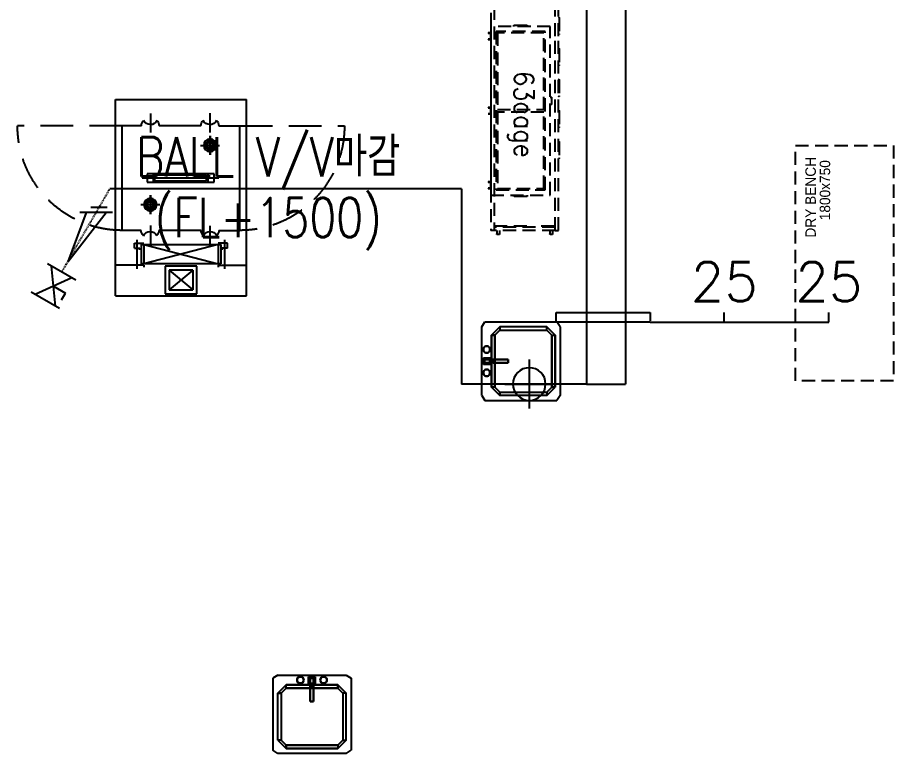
# Model space of a CAD drawing. Header units: millimetres. Extents: x 10903 to 284569, y 2319 to 62017.
# Drawn here: x 121514 to 128215, y 36246 to 41874 of the extents above; entities that cross this region are included whole.
import ezdxf
from ezdxf.enums import TextEntityAlignment as Align

# ---------------------------------------------------------------- set-up
doc = ezdxf.new("R2010")
doc.units = ezdxf.units.MM
for name, pattern in [('DASHDOT', [1, 0.5, -0.25, 0, -0.25]), ('DASHED', [0.75, 0.5, -0.25]), ('PHANTOM', [63.5, 31.75, -6.35, 6.35, -6.35, 6.35, -6.35])]:
    doc.linetypes.add(name, pattern=pattern)
for name, color, linetype in [('1', 8, 'Continuous'), ('5TXT', 7, 'Continuous'), ('ex', 1, 'Continuous'), ('pipe', 3, 'Continuous'), ('UT GAS', 4, 'Continuous'), ('UTIL-RO', 4, 'Continuous'), ('빌트인', 8, 'Continuous'), ('장비', 8, 'Continuous')]:
    doc.layers.add(name, color=color, linetype=linetype)
doc.styles.add('GHS', font='ROMANS.shx', dxfattribs={"bigfont": 'whgtxt.shx'})
doc.styles.add('건축_4층$0$Gtx', font='')
doc.styles.add('굴림', font='simple.shx', dxfattribs={"bigfont": 'whgtxt.shx'})
doc.styles.add('으뜸체', font='simplex.shx', dxfattribs={"bigfont": 'whgtxt.shx'})
doc.styles.get('건축_4층$0$Gtx').set_extended_font_data('Dotum')

# ---------------------------------------------------------------- blocks, each defined once
blk = doc.blocks.new('P1')
at = {"layer": '1', "color": 1, "linetype": 'Continuous'}
for p, q in [((0, -112.5), (0, 112.5)), ((112.5, 0), (-112.5, 0))]:
    blk.add_line(p, q, dxfattribs=at)
at = {"layer": 'pipe', "color": 2}
blk.add_circle((0, 0), 75, dxfattribs=at)
blk = doc.blocks.new('0S2c-M51-005-0-3층 UTILITY배관 평면도$0$SDFASFSDAF')
at = {"layer": 'pipe', "color": 2}
for p, q in [((0, 1.25), (0, -1.25)), ((0, 0.9), (2.5, -0.9)), ((2.5, 0.9), (0, -0.9)), ((2.5, 1.25), (2.5, -1.25))]:
    blk.add_line(p, q, dxfattribs=at)
blk = doc.blocks.new('AS-P')
at = {"layer": '빌트인', "linetype": 'Continuous'}
for p, q in [((-497.1, 900), (-497.1, -600)), ((-497.1, 900), (502.9, 900)), ((-117.1, 675), (-117.1, 885.9)), ((-117.1, 885.9), (122.9, 885.9)), ((122.9, 885.9), (122.9, 675)), ((502.9, 900), (502.9, -600)), ((92.9, 705), (-87.1, 855.9)), ((-87.1, 705), (92.9, 855.9)), ((-87.1, 705), (-87.1, 855.9)), ((-87.1, 855.9), (92.9, 855.9)), ((92.9, 705), (92.9, 855.9)), ((-332.1, 695.3), (-332.1, 472.9)), ((-280.6, 667.2), (-280.6, 682.2)), ((122.9, 675), (-117.1, 675)), ((92.9, 705), (-87.1, 705)), ((286.4, 667.2), (286.4, 682.2)), ((337.9, 695.3), (337.9, 472.9)), ((-280.6, 667.2), (-497.1, 667.2)), ((307.9, 657.2), (-302.1, 657.2)), ((-302.1, 507.2), (-302.1, 657.2)), ((287.9, 507.2), (-282.1, 657.2)), ((-282.1, 507.2), (287.9, 657.2)), ((-282.1, 507.2), (-282.1, 657.2)), ((286.4, 667.2), (502.9, 667.2)), ((287.9, 507.2), (287.9, 657.2)), ((307.9, 507.2), (307.9, 657.2)), ((502.9, 632.7), (502.9, -600)), ((-312.1, 548.4), (-312.1, 535)), ((317.9, 548.4), (317.9, 535)), ((-352.1, 535), (-312.1, 535)), ((-352.1, 535), (-352.1, 497.2)), ((-352.1, 497.2), (-280.6, 497.2)), ((-302.1, 507.2), (307.9, 507.2)), ((-231.4, 364), (-231.4, 509.7)), ((225.4, 510), (225.4, 364.3)), ((357.9, 497.2), (286.4, 497.2)), ((357.9, 535), (317.9, 535)), ((357.9, 535), (357.9, 497.2)), ((-446.9, 400), (-446.9, -400)), ((-302.2, 400), (-446.9, 400)), ((156.5, 400), (-165.9, 400)), ((292.8, 400), (453.3, 400)), ((453.3, 400), (453.3, -400)), ((-231.4, 130.4), (-231.4, 276.2)), ((-231.4, 276.2), (-231.4, 130.4)), ((-304.3, 203.3), (-158.5, 203.3)), ((293.4, 0), (-293.4, 0)), ((-256.1, 32.7), (256.1, 32.7)), ((-256.1, -32.7), (-256.1, 32.7)), ((-210.5, -32.7), (-210.5, 32.7)), ((-199.1, 21.3), (199.1, 21.3)), ((-199.1, -21.3), (-199.1, 21.3)), ((199.1, 21.3), (199.1, -21.3)), ((210.5, 32.7), (210.5, -32.7)), ((256.1, 32.7), (256.1, -32.7)), ((256.1, -32.7), (-256.1, -32.7)), ((199.1, -21.3), (-199.1, -21.3)), ((225.4, -177.2), (225.4, -323)), ((225.4, -323), (225.4, -177.2)), ((152.5, -250.1), (298.2, -250.1)), ((-300.2, -400), (-446.9, -400)), ((-231.4, -494.1), (-231.4, -348.3)), ((155, -400), (-163.9, -400)), ((225.4, -349.2), (225.4, -495)), ((291.3, -400), (453.3, -400)), ((-497.1, -600), (502.9, -600))]:
    blk.add_line(p, q, dxfattribs=at)
at = {"layer": '빌트인', "linetype": 'DASHED', "ltscale": 500}
for p, q in [((-447.5, -400), (-1247.5, -400)), ((453.3, -400), (1253.3, -400))]:
    blk.add_line(p, q, dxfattribs=at)
at = {"layer": '빌트인', "linetype": 'Continuous'}
for centre, radius in [((-231.4, 203.3), 49), ((-231.4, 203.3), 34.2), ((-231.4, 203.3), 22.4), ((225.4, -250.1), 49), ((225.4, -250.1), 34.2), ((225.4, -250.1), 22.4)]:
    blk.add_circle(centre, radius, dxfattribs=at)
for centre, radius, start, end in [((-234.1, 395.8), 68.3, 138.28591, 176.48783), ((-233.4, 465.5), 57, 205.15043, 333.73559), ((-234.1, 395.8), 68.3, 3.51217, 40.60012), ((224.7, 395.8), 68.3, 138.28591, 176.48783), ((225.4, 465.5), 57, 205.15043, 333.73559), ((224.7, 395.8), 68.3, 3.51217, 40.60012), ((-232.1, -395.8), 68.3, 183.51217, 221.71409), ((-232.1, -395.8), 68.3, 319.39988, 356.48783), ((223.2, -395.8), 68.3, 183.51217, 221.71409), ((223.2, -395.8), 68.3, 319.39988, 356.48783), ((-231.4, -465.5), 57, 26.26441, 154.84957), ((223.8, -465.5), 57, 26.26441, 154.84957)]:
    blk.add_arc(centre, radius, start, end, dxfattribs=at)
at = {"layer": '빌트인', "linetype": 'DASHED', "ltscale": 500}
for centre, start, end in [((-447.5, -400), 90, 180), ((453.3, -400), 0, 90)]:
    blk.add_arc(centre, 800, start, end, dxfattribs=at)
blk = doc.blocks.new('SINK2')
at = {"layer": '빌트인'}
for p, q in [((-261.9, 600), (-300, 574.6)), ((-300, 25.4), (-300, 574.6)), ((-261.9, 600), (261.9, 600)), ((-198.2, 561.9), (-261.9, 498.2)), ((-261.9, 498.2), (-198.2, 561.9)), ((-236.4, 498.2), (-198.2, 536.4)), ((-198.2, 536.4), (-236.4, 498.2)), ((198.2, 561.9), (-198.2, 561.9)), ((-198.2, 561.9), (198.2, 561.9)), ((-198.2, 536.4), (-198.2, 561.9)), ((-198.2, 536.4), (-198.2, 561.9)), ((-198.2, 536.4), (198.2, 536.4)), ((198.2, 536.4), (-198.2, 536.4)), ((261.9, 498.2), (198.2, 561.9)), ((198.2, 561.9), (198.2, 536.4)), ((261.9, 498.2), (198.2, 561.9)), ((198.2, 536.4), (198.2, 561.9)), ((236.4, 498.2), (198.2, 536.4)), ((198.2, 536.4), (236.4, 498.2)), ((261.9, 600), (300, 574.6)), ((300, 25.4), (300, 574.6)), ((-261.9, 498.2), (-261.9, 140.1)), ((-261.9, 498.2), (-261.9, 140.1)), ((-236.4, 498.2), (-261.9, 498.2)), ((-236.4, 498.2), (-261.9, 498.2)), ((-236.4, 140.1), (-236.4, 498.2)), ((-236.4, 140.1), (-236.4, 498.2)), ((236.4, 140.1), (236.4, 498.2)), ((236.4, 498.2), (261.9, 498.2)), ((236.4, 140.1), (236.4, 498.2)), ((236.4, 498.2), (261.9, 498.2)), ((261.9, 498.2), (261.9, 140.1)), ((261.9, 498.2), (261.9, 140.1)), ((-12.8, 203.6), (-12.8, 89.1)), ((12.8, 203.6), (-12.8, 203.6)), ((-12.8, 203.6), (-12.8, 101.8)), ((12.8, 203.6), (-12.8, 203.6)), ((-12.8, 203.6), (12.8, 203.6)), ((12.8, 203.6), (-12.8, 203.6)), ((-12.8, 203.6), (-12.8, 101.8)), ((-12.8, 89.1), (-12.8, 203.6)), ((12.8, 89.1), (12.8, 203.6)), ((12.8, 101.8), (12.8, 203.6)), ((12.8, 203.6), (12.8, 101.8)), ((12.8, 89.1), (12.8, 203.6)), ((-261.9, 140.1), (-198.2, 76.4)), ((-261.9, 140.1), (-236.4, 140.1)), ((-198.2, 76.4), (-261.9, 140.1)), ((-261.9, 140.1), (-236.4, 140.1)), ((-198.2, 101.8), (-236.4, 140.1)), ((-236.4, 140.1), (-198.2, 101.8)), ((198.2, 76.4), (261.9, 140.1)), ((236.4, 140.1), (198.2, 101.8)), ((261.9, 140.1), (198.2, 76.4)), ((198.2, 101.8), (236.4, 140.1)), ((261.9, 140.1), (236.4, 140.1)), ((236.4, 140.1), (261.9, 140.1)), ((198.2, 101.8), (-198.2, 101.8)), ((-198.2, 101.8), (198.2, 101.8)), ((-198.2, 76.4), (-198.2, 101.8)), ((-198.2, 101.8), (-198.2, 76.4)), ((-198.2, 76.4), (198.2, 76.4)), ((198.2, 76.4), (-198.2, 76.4)), ((-12.8, 63.6), (-25.4, 76.4)), ((-25.4, 76.4), (25.4, 76.4)), ((-25.4, 76.4), (-12.8, 63.6)), ((-25.4, 12.8), (-25.4, 76.4)), ((12.8, 101.8), (-12.8, 101.8)), ((-12.8, 101.8), (12.8, 101.8)), ((-12.8, 63.6), (-12.8, 101.8)), ((-12.8, 101.8), (-12.8, 89.1)), ((-12.8, 101.8), (-12.8, 89.1)), ((-12.8, 63.6), (-12.8, 101.8)), ((-12.8, 89.1), (12.8, 89.1)), ((-12.8, 89.1), (12.8, 89.1)), ((-12.8, 25.4), (-12.8, 89.1)), ((-12.8, 89.1), (-12.8, 25.4)), ((12.8, 101.8), (12.8, 63.6)), ((12.8, 89.1), (12.8, 101.8)), ((12.8, 101.8), (12.8, 63.6)), ((12.8, 101.8), (12.8, 89.1)), ((12.8, 89.1), (12.8, 25.4)), ((12.8, 89.1), (12.8, 25.4)), ((25.4, 76.4), (12.8, 63.6)), ((12.8, 63.6), (25.4, 76.4)), ((25.4, 76.4), (25.4, 12.8)), ((198.2, 101.8), (198.2, 76.4)), ((198.2, 101.8), (198.2, 76.4)), ((-261.9, 0), (-300, 25.4)), ((261.9, 0), (-261.9, 0)), ((-113.7, 44.8), (-114.5, 38.2)), ((-114.5, 38.2), (-113.7, 44.8)), ((-113.7, 44.8), (-114.5, 38.2)), ((-114.5, 38.2), (-113.7, 44.8)), ((-114.5, 38.2), (-113.7, 31.6)), ((-113.7, 31.6), (-114.5, 38.2)), ((-114.5, 38.2), (-113.7, 31.6)), ((-113.7, 31.6), (-114.5, 38.2)), ((-111.1, 51), (-113.7, 44.8)), ((-113.7, 44.8), (-111.1, 51)), ((-111.1, 51), (-113.7, 44.8)), ((-113.7, 44.8), (-111.1, 51)), ((-113.7, 31.6), (-111.1, 25.4)), ((-111.1, 25.4), (-113.7, 31.6)), ((-113.7, 31.6), (-111.1, 25.4)), ((-111.1, 25.4), (-113.7, 31.6)), ((-107.1, 56.2), (-111.1, 51)), ((-111.1, 51), (-107.1, 56.2)), ((-107.1, 56.2), (-111.1, 51)), ((-111.1, 51), (-107.1, 56.2)), ((-111.1, 25.4), (-107.1, 20.2)), ((-107.1, 20.2), (-111.1, 25.4)), ((-111.1, 25.4), (-107.1, 20.2)), ((-107.1, 20.2), (-111.1, 25.4)), ((-101.8, 60.2), (-107.1, 56.2)), ((-107.1, 56.2), (-101.8, 60.2)), ((-101.8, 60.2), (-107.1, 56.2)), ((-107.1, 56.2), (-101.8, 60.2)), ((-107.1, 20.2), (-101.8, 16.2)), ((-101.8, 16.2), (-107.1, 20.2)), ((-107.1, 20.2), (-101.8, 16.2)), ((-101.8, 16.2), (-107.1, 20.2)), ((-95.6, 62.8), (-101.8, 60.2)), ((-101.8, 60.2), (-95.6, 62.8)), ((-95.6, 62.8), (-101.8, 60.2)), ((-101.8, 60.2), (-95.6, 62.8)), ((-101.8, 16.2), (-95.6, 13.6)), ((-95.6, 13.6), (-101.8, 16.2)), ((-101.8, 16.2), (-95.6, 13.6)), ((-95.6, 13.6), (-101.8, 16.2)), ((-89.1, 63.6), (-95.6, 62.8)), ((-95.6, 62.8), (-89.1, 63.6)), ((-89.1, 63.6), (-95.6, 62.8)), ((-95.6, 62.8), (-89.1, 63.6)), ((-95.6, 13.6), (-89.1, 12.8)), ((-89.1, 12.8), (-95.6, 13.6)), ((-95.6, 13.6), (-89.1, 12.8)), ((-89.1, 12.8), (-95.6, 13.6)), ((-82.5, 62.8), (-89.1, 63.6)), ((-82.5, 62.8), (-89.1, 63.6)), ((-89.1, 63.6), (-82.5, 62.8)), ((-82.5, 62.8), (-89.1, 63.6)), ((-89.1, 12.8), (-82.5, 13.6)), ((-82.5, 13.6), (-89.1, 12.8)), ((-89.1, 12.8), (-82.5, 13.6)), ((-82.5, 13.6), (-89.1, 12.8)), ((-76.3, 60.2), (-82.5, 62.8)), ((-82.5, 62.8), (-76.3, 60.2)), ((-76.3, 60.2), (-82.5, 62.8)), ((-82.5, 62.8), (-76.3, 60.2)), ((-82.5, 13.6), (-76.3, 16.2)), ((-76.3, 16.2), (-82.5, 13.6)), ((-82.5, 13.6), (-76.3, 16.2)), ((-76.3, 16.2), (-82.5, 13.6)), ((-71.1, 56.2), (-76.3, 60.2)), ((-76.3, 60.2), (-71.1, 56.2)), ((-71.1, 56.2), (-76.3, 60.2)), ((-76.3, 60.2), (-71.1, 56.2)), ((-76.3, 16.2), (-71.1, 20.2)), ((-71.1, 20.2), (-76.3, 16.2)), ((-76.3, 16.2), (-71.1, 20.2)), ((-71.1, 20.2), (-76.3, 16.2)), ((-67.1, 51), (-71.1, 56.2)), ((-71.1, 56.2), (-67.1, 51)), ((-67.1, 51), (-71.1, 56.2)), ((-71.1, 56.2), (-67.1, 51)), ((-71.1, 20.2), (-67.1, 25.4)), ((-67.1, 25.4), (-71.1, 20.2)), ((-71.1, 20.2), (-67.1, 25.4)), ((-67.1, 25.4), (-71.1, 20.2)), ((-64.5, 44.8), (-67.1, 51)), ((-67.1, 51), (-64.5, 44.8)), ((-64.5, 44.8), (-67.1, 51)), ((-67.1, 51), (-64.5, 44.8)), ((-67.1, 25.4), (-64.5, 31.6)), ((-64.5, 31.6), (-67.1, 25.4)), ((-67.1, 25.4), (-64.5, 31.6)), ((-64.5, 31.6), (-67.1, 25.4)), ((-63.6, 38.2), (-64.5, 44.8)), ((-64.5, 44.8), (-63.6, 38.2)), ((-63.6, 38.2), (-64.5, 44.8)), ((-64.5, 44.8), (-63.6, 38.2)), ((-64.5, 31.6), (-63.6, 38.2)), ((-63.6, 38.2), (-64.5, 31.6)), ((-64.5, 31.6), (-63.6, 38.2)), ((-63.6, 38.2), (-64.5, 31.6)), ((-12.8, 25.4), (-25.4, 12.8)), ((-12.8, 25.4), (-25.4, 12.8)), ((25.4, 12.8), (-25.4, 12.8)), ((12.8, 63.6), (-12.8, 63.6)), ((12.8, 63.6), (-12.8, 63.6)), ((-12.8, 25.4), (-12.8, 63.6)), ((12.8, 25.4), (-12.8, 25.4)), ((12.8, 25.4), (-12.8, 25.4)), ((12.8, 25.4), (12.8, 63.6)), ((12.8, 25.4), (25.4, 12.8)), ((12.8, 25.4), (25.4, 12.8)), ((63.6, 38.2), (64.5, 44.8)), ((64.5, 44.8), (63.6, 38.2)), ((63.6, 38.2), (64.5, 44.8)), ((64.5, 44.8), (63.6, 38.2)), ((63.6, 38.2), (64.5, 31.6)), ((64.5, 31.6), (63.6, 38.2)), ((63.6, 38.2), (64.5, 31.6)), ((64.5, 31.6), (63.6, 38.2)), ((67.1, 51), (64.5, 44.8)), ((64.5, 44.8), (67.1, 51)), ((67.1, 51), (64.5, 44.8)), ((64.5, 44.8), (67.1, 51)), ((64.5, 31.6), (67.1, 25.4)), ((67.1, 25.4), (64.5, 31.6)), ((64.5, 31.6), (67.1, 25.4)), ((67.1, 25.4), (64.5, 31.6)), ((71.1, 56.2), (67.1, 51)), ((67.1, 51), (71.1, 56.2)), ((71.1, 56.2), (67.1, 51)), ((67.1, 51), (71.1, 56.2)), ((67.1, 25.4), (71.1, 20.2)), ((71.1, 20.2), (67.1, 25.4)), ((67.1, 25.4), (71.1, 20.2)), ((71.1, 20.2), (67.1, 25.4)), ((76.3, 60.2), (71.1, 56.2)), ((71.1, 56.2), (76.3, 60.2)), ((76.3, 60.2), (71.1, 56.2)), ((71.1, 56.2), (76.3, 60.2)), ((71.1, 20.2), (76.3, 16.2)), ((76.3, 16.2), (71.1, 20.2)), ((71.1, 20.2), (76.3, 16.2)), ((76.3, 16.2), (71.1, 20.2)), ((82.5, 62.8), (76.3, 60.2)), ((76.3, 60.2), (82.5, 62.8)), ((82.5, 62.8), (76.3, 60.2)), ((76.3, 60.2), (82.5, 62.8)), ((76.3, 16.2), (82.5, 13.6)), ((82.5, 13.6), (76.3, 16.2)), ((76.3, 16.2), (82.5, 13.6)), ((82.5, 13.6), (76.3, 16.2)), ((89.1, 63.6), (82.5, 62.8)), ((82.5, 62.8), (89.1, 63.6)), ((89.1, 63.6), (82.5, 62.8)), ((82.5, 62.8), (89.1, 63.6)), ((82.5, 13.6), (89.1, 12.8)), ((89.1, 12.8), (82.5, 13.6)), ((82.5, 13.6), (89.1, 12.8)), ((89.1, 12.8), (82.5, 13.6)), ((95.6, 62.8), (89.1, 63.6)), ((89.1, 63.6), (95.6, 62.8)), ((95.6, 62.8), (89.1, 63.6)), ((89.1, 63.6), (95.6, 62.8)), ((89.1, 12.8), (95.6, 13.6)), ((95.6, 13.6), (89.1, 12.8)), ((89.1, 12.8), (95.6, 13.6)), ((95.6, 13.6), (89.1, 12.8)), ((101.8, 60.2), (95.6, 62.8)), ((95.6, 62.8), (101.8, 60.2)), ((101.8, 60.2), (95.6, 62.8)), ((95.6, 62.8), (101.8, 60.2)), ((95.6, 13.6), (101.8, 16.2)), ((101.8, 16.2), (95.6, 13.6)), ((95.6, 13.6), (101.8, 16.2)), ((101.8, 16.2), (95.6, 13.6)), ((107.1, 56.2), (101.8, 60.2)), ((101.8, 60.2), (107.1, 56.2)), ((107.1, 56.2), (101.8, 60.2)), ((101.8, 60.2), (107.1, 56.2)), ((101.8, 16.2), (107.1, 20.2)), ((107.1, 20.2), (101.8, 16.2)), ((101.8, 16.2), (107.1, 20.2)), ((107.1, 20.2), (101.8, 16.2)), ((111.1, 51), (107.1, 56.2)), ((107.1, 56.2), (111.1, 51)), ((111.1, 51), (107.1, 56.2)), ((107.1, 56.2), (111.1, 51)), ((107.1, 20.2), (111.1, 25.4)), ((111.1, 25.4), (107.1, 20.2)), ((107.1, 20.2), (111.1, 25.4)), ((111.1, 25.4), (107.1, 20.2)), ((113.7, 44.8), (111.1, 51)), ((111.1, 51), (113.7, 44.8)), ((113.7, 44.8), (111.1, 51)), ((111.1, 51), (113.7, 44.8)), ((111.1, 25.4), (113.7, 31.6)), ((113.7, 31.6), (111.1, 25.4)), ((111.1, 25.4), (113.7, 31.6)), ((113.7, 31.6), (111.1, 25.4)), ((114.5, 38.2), (113.7, 44.8)), ((113.7, 44.8), (114.5, 38.2)), ((114.5, 38.2), (113.7, 44.8)), ((113.7, 44.8), (114.5, 38.2)), ((113.7, 31.6), (114.5, 38.2)), ((114.5, 38.2), (113.7, 31.6)), ((113.7, 31.6), (114.5, 38.2)), ((114.5, 38.2), (113.7, 31.6)), ((261.9, 0), (300, 25.4))]:
    blk.add_line(p, q, dxfattribs=at)
blk = doc.blocks.new('IVC-S70')
at = {"layer": '빌트인', "linetype": 'DASHED', "ltscale": 200}
for p, q in [((-909.1, 220.7), (-908.1, 220.7)), ((-909.1, 220.7), (-909.1, 161.1)), ((-908.1, 221.7), (-907.1, 221.7)), ((-908.1, -284.6), (-908.1, 221.7)), ((-907.1, 221.7), (-908.1, 221.7)), ((-907.1, 227.5), (905, 227.5)), ((-907.1, 225), (-907.1, 227.5)), ((-907.1, 225), (-907.1, 222.4)), ((-805.1, 225), (-907.1, 225)), ((-907.1, 222.7), (-806.1, 222.7)), ((-907.1, 222.7), (-907.1, 221.7)), ((-907.1, 222.4), (-907.1, 221.7)), ((-809.1, 222.4), (-905.1, 222.4)), ((-807.1, 225), (-807.1, 222.7)), ((-806.1, 222.7), (-806.1, 221.7)), ((-806.1, 222.4), (-805.1, 222.4)), ((-805.1, 221.7), (-806.1, 221.7)), ((-805.1, 221.7), (-805.1, 225)), ((-805.1, 221.7), (-805.1, -284.6)), ((-805.1, 202.1), (905, 202.1)), ((-797.1, -265.2), (-797.1, 202.1)), ((-655, 227.5), (635, 227.5)), ((-655, -227.5), (-655, 227.5)), ((-605, 247.5), (-603, 247.5)), ((-605, 227.5), (-605, 247.5)), ((-555, 227.5), (-605, 227.5)), ((-603, 247.5), (-603, 229.5)), ((-603, 229.5), (-557, 229.5)), ((-557, 247.5), (-555, 247.5)), ((-557, 229.5), (-557, 247.5)), ((-555, 247.5), (-555, 227.5)), ((-35, 247.5), (-33, 247.5)), ((-35, 227.5), (-35, 247.5)), ((15, 227.5), (-35, 227.5)), ((-33, 247.5), (-33, 229.5)), ((-33, 229.5), (13, 229.5)), ((13, 247.5), (15, 247.5)), ((13, 229.5), (13, 247.5)), ((15, 247.5), (15, 227.5)), ((535, 247.5), (537, 247.5)), ((535, 227.5), (535, 247.5)), ((585, 227.5), (535, 227.5)), ((537, 247.5), (537, 229.5)), ((537, 229.5), (583, 229.5)), ((583, 229.5), (583, 247.5)), ((583, 247.5), (585, 247.5)), ((585, 247.5), (585, 227.5)), ((635, 227.5), (635, -227.5)), ((869.6, 202.1), (869.6, -55.5)), ((879.6, -265.2), (879.6, 202.1)), ((905, 202.1), (905, 227.5)), ((905, -265.2), (905, 202.1)), ((-910.1, 43.6), (-910.1, 161.1)), ((-908.1, 161.1), (-910.1, 161.1)), ((-910.1, 53.7), (-910.1, 151)), ((-910.1, 151), (-910.1, 151)), ((-615, -187.5), (-615, 187.5)), ((-615, 187.5), (595, 187.5)), ((-605, -177.5), (-605, 177.5)), ((-605, 177.5), (585, 177.5)), ((-20, 177.5), (-20, -177.5)), ((0, -177.5), (0, 177.5)), ((585, 177.5), (585, -177.5)), ((595, 187.5), (595, -187.5)), ((905, 181.5), (932.6, 181.5)), ((905, 161.5), (932.6, 161.5)), ((937.6, 166.5), (937.6, 176.5)), ((-910.1, 53.7), (-910.1, 53.7)), ((-910.1, 43.6), (-908.1, 43.6)), ((-909.1, 43.6), (-909.1, -132.2)), ((-665, 50.8), (-665, -50.8)), ((-655, 50.8), (-665, 50.8)), ((645, 50.8), (635, 50.8)), ((645, -50.8), (645, 50.8)), ((-665, -50.8), (-655, -50.8)), ((635, -50.8), (645, -50.8)), ((-910.1, -221.5), (-910.1, -104)), ((-908.1, -104), (-910.1, -104)), ((-910.1, -211.4), (-910.1, -114.1)), ((-910.1, -114.1), (-910.1, -114.1)), ((595, -187.5), (-615, -187.5)), ((585, -177.5), (-605, -177.5)), ((869.6, -157.1), (869.6, -265.2)), ((-910.1, -211.4), (-910.1, -211.4)), ((-910.1, -221.5), (-908.1, -221.5)), ((-909.1, -221.5), (-909.1, -285.6)), ((-579.9, -265.2), (-805.1, -265.2)), ((635, -227.5), (-655, -227.5)), ((905, -265.2), (-579.9, -265.2)), ((-112.8, -227.5), (-112.8, -238.5)), ((-56.4, -238.5), (-112.8, -238.5)), ((-56.4, -238.5), (-56.4, -227.5)), ((905, -224.8), (932.6, -224.8)), ((905, -244.8), (932.6, -244.8)), ((905, -265.2), (905, -290.6)), ((937.6, -239.8), (937.6, -229.8)), ((-909.1, -285.6), (-908.1, -285.6)), ((-908.1, -284.6), (-907.1, -284.6)), ((-908.1, -284.6), (-908.1, -285.6)), ((-908.1, -286.6), (-908.1, -285.6)), ((-908.1, -285.6), (-907.1, -285.6)), ((-908.1, -286.6), (-907.1, -286.6)), ((-907.1, -285.6), (-907.1, -284.6)), ((-907.1, -285.6), (-907.1, -285.6)), ((-907.1, -285.6), (-907.1, -288.1)), ((-905.1, -285.6), (-907.1, -285.6)), ((-907.1, -288.1), (-907.1, -290.6)), ((-805.1, -288.1), (-907.1, -288.1)), ((-579.9, -290.6), (-907.1, -290.6)), ((-905.1, -285.6), (-809.1, -285.6)), ((-806.1, -285.6), (-809.1, -285.6)), ((-807.1, -285.6), (-807.1, -288.1)), ((-806.1, -285.6), (-806.1, -284.6)), ((-805.1, -284.6), (-806.1, -284.6)), ((-806.1, -285.6), (-806.1, -284.6)), ((-806.1, -285.6), (-805.1, -285.6)), ((-805.1, -284.6), (-805.1, -288.1)), ((-718.2, -295.6), (-598.7, -295.6)), ((-718.2, -295.7), (-598.7, -295.7)), ((-718.1, -295.6), (-599.9, -295.6)), ((-718.1, -295.7), (-599.9, -295.7)), ((905, -290.6), (-579.9, -290.6)), ((-480.8, -295.6), (-361.3, -295.6)), ((-480.8, -295.7), (-361.3, -295.7)), ((-243.6, -295.6), (-124.1, -295.6)), ((-243.6, -295.7), (-124.1, -295.7)), ((-6.4, -295.6), (113.1, -295.6)), ((-6.4, -295.7), (113.1, -295.7)), ((230.9, -295.6), (350.4, -295.6)), ((230.9, -295.7), (350.4, -295.7))]:
    blk.add_line(p, q, dxfattribs=at)
for centre, radius, start, end in [((-905.1, 220.4), 2, 147.48081, 154.92882), ((932.6, 176.5), 5, 0, 90), ((932.6, 166.5), 5, 270, 0), ((932.6, -229.8), 5, 0, 90), ((932.6, -239.8), 5, 270, 0), ((-905.1, -283.6), 2, 207.89251, 209.18432), ((-905.1, -283.6), 2, 222.13203, 270), ((-718.2, -288.2), 7.5, 199.17555, 270), ((-718.1, -288.2), 7.5, 199.17555, 270), ((-718.2, -288.2), 7.4, 199.44503, 270), ((-718.1, -288.2), 7.4, 199.44503, 270), ((-598.7, -288.2), 7.5, 270, 340.82445), ((-598.7, -288.2), 7.4, 270, 340.55497), ((-480.8, -288.2), 7.5, 199.17555, 270), ((-480.8, -288.2), 7.4, 199.44503, 270), ((-361.3, -288.2), 7.5, 270, 340.82445), ((-361.3, -288.2), 7.4, 270, 340.55497), ((-243.6, -288.2), 7.5, 199.17555, 270), ((-243.6, -288.2), 7.4, 199.44503, 270), ((-124.1, -288.2), 7.5, 270, 340.82445), ((-124.1, -288.2), 7.4, 270, 340.55497), ((-6.4, -288.2), 7.5, 199.17555, 270), ((-6.4, -288.2), 7.4, 199.44503, 270), ((113.1, -288.2), 7.5, 270, 340.82445), ((113.1, -288.2), 7.4, 270, 340.55497), ((230.9, -288.2), 7.5, 199.17555, 270), ((230.9, -288.2), 7.4, 199.44503, 270), ((350.4, -288.2), 7.5, 270, 340.82445), ((350.4, -288.2), 7.4, 270, 340.55497)]:
    blk.add_arc(centre, radius, start, end, dxfattribs=at)
for points, knots in [([(-906.1, 220.7), (-906.3, 220.7), (-906.6, 220.8), (-907.1, 221), (-907.3, 221.1), (-907.7, 221.2), (-907.8, 221.3), (-908, 221.5), (-908.1, 221.6), (-908.1, 221.7)], [0, 0, 0, 0, 0.25, 0.25, 0.5, 0.5, 0.75, 0.75, 1, 1, 1, 1]), ([(-907.1, 222.7), (-907, 222.7), (-906.9, 222.6), (-906.7, 222.4), (-906.7, 222.3), (-906.5, 221.9), (-906.4, 221.7), (-906.2, 221.2), (-906.2, 220.9), (-906.1, 220.7)], [0, 0, 0, 0, 0.25, 0.25, 0.5, 0.5, 0.75, 0.75, 1, 1, 1, 1]), ([(-907.1, 221.7), (-907, 221.7), (-906.9, 221.6), (-906.7, 221.5), (-906.7, 221.5), (-906.5, 221.3), (-906.4, 221.2), (-906.2, 220.9), (-906.2, 220.8), (-906.1, 220.7)], [0, 0, 0, 0, 0.25, 0.25, 0.5, 0.5, 0.75, 0.75, 1, 1, 1, 1]), ([(-807.1, 220.7), (-807, 220.9), (-806.9, 221.2), (-806.7, 221.7), (-806.7, 221.9), (-806.5, 222.3), (-806.4, 222.4), (-806.2, 222.6), (-806.2, 222.7), (-806.1, 222.7)], [0, 0, 0, 0, 0.25, 0.25, 0.5, 0.5, 0.75, 0.75, 1, 1, 1, 1]), ([(-807.1, 220.7), (-807, 220.8), (-806.9, 220.9), (-806.7, 221.2), (-806.7, 221.3), (-806.5, 221.5), (-806.4, 221.5), (-806.2, 221.6), (-806.2, 221.7), (-806.1, 221.7)], [0, 0, 0, 0, 0.25, 0.25, 0.5, 0.5, 0.75, 0.75, 1, 1, 1, 1]), ([(-806.1, 221.7), (-806.1, 221.6), (-806.1, 221.5), (-806.2, 221.3), (-806.3, 221.2), (-806.5, 221.1), (-806.6, 221), (-806.8, 220.8), (-806.9, 220.7), (-807.1, 220.7)], [0, 0, 0, 0, 0.25, 0.25, 0.5, 0.5, 0.75, 0.75, 1, 1, 1, 1]), ([(-805.1, 221.7), (-805.1, 221.6), (-805.1, 221.5), (-805.3, 221.3), (-805.5, 221.2), (-805.9, 221.1), (-806.1, 221), (-806.6, 220.8), (-806.8, 220.7), (-807.1, 220.7)], [0, 0, 0, 0, 0.25, 0.25, 0.5, 0.5, 0.75, 0.75, 1, 1, 1, 1]), ([(-910.1, 151), (-910.9, 150.1), (-912.4, 148.3), (-913.5, 144.2), (-914.5, 139.4), (-915.3, 132.8), (-916, 124.5), (-916.5, 113.8), (-916.6, 106.8), (-916.6, 102.3)], [0, 0, 0, 0, 0.06656, 0.148336, 0.245879, 0.367331, 0.543547, 0.754398, 1, 1, 1, 1]), ([(-916.6, 102.3), (-916.5, 96.7), (-916.4, 88.2), (-915.7, 75.5), (-914.7, 66.6), (-913.6, 60.6), (-912.5, 57.2), (-911.4, 54.9), (-910.5, 54.1), (-910.1, 53.7)], [0, 0, 0, 0, 0.306371, 0.556522, 0.750806, 0.848907, 0.923816, 0.967508, 1, 1, 1, 1]), ([(-910.1, -114.1), (-910.9, -115), (-912.4, -116.8), (-913.5, -120.9), (-914.5, -125.7), (-915.3, -132.2), (-916, -140.6), (-916.5, -151.3), (-916.6, -158.3), (-916.6, -162.7)], [0, 0, 0, 0, 0.06656, 0.148336, 0.245879, 0.367331, 0.543547, 0.754398, 1, 1, 1, 1]), ([(-916.6, -162.7), (-916.5, -168.3), (-916.4, -176.9), (-915.7, -189.5), (-914.7, -198.4), (-913.6, -204.4), (-912.5, -207.8), (-911.4, -210.2), (-910.5, -211), (-910.1, -211.4)], [0, 0, 0, 0, 0.306371, 0.556522, 0.750806, 0.848907, 0.923816, 0.967508, 1, 1, 1, 1]), ([(-908.1, -284.6), (-908.1, -284.5), (-908, -284.4), (-907.8, -284.2), (-907.7, -284.1), (-907.3, -284), (-907.1, -283.9), (-906.6, -283.7), (-906.3, -283.6), (-906.1, -283.6)], [0, 0, 0, 0, 0.25, 0.25, 0.5, 0.5, 0.75, 0.75, 1, 1, 1, 1]), ([(-907.1, -284.6), (-907.2, -284.6), (-907.3, -284.7), (-907.6, -284.9), (-907.7, -285), (-907.9, -285.1), (-908, -285.2), (-908.1, -285.4), (-908.1, -285.5), (-908.1, -285.6)], [0, 0, 0, 0, 0.25, 0.25, 0.5, 0.5, 0.75, 0.75, 1, 1, 1, 1]), ([(-908.1, -285.6), (-908, -285.6), (-907.9, -285.5), (-907.7, -285.4), (-907.7, -285.4), (-907.5, -285.2), (-907.4, -285.1), (-907.2, -284.8), (-907.2, -284.7), (-907.1, -284.6)], [0, 0, 0, 0, 0.25, 0.25, 0.5, 0.5, 0.75, 0.75, 1, 1, 1, 1]), ([(-906.1, -283.6), (-906.2, -283.7), (-906.2, -283.8), (-906.4, -284.1), (-906.5, -284.2), (-906.7, -284.4), (-906.7, -284.4), (-906.9, -284.5), (-907, -284.6), (-907.1, -284.6)], [0, 0, 0, 0, 0.25, 0.25, 0.5, 0.5, 0.75, 0.75, 1, 1, 1, 1]), ([(-906.1, -283.6), (-906.2, -283.8), (-906.2, -284.1), (-906.4, -284.6), (-906.5, -284.8), (-906.7, -285.2), (-906.7, -285.3), (-906.9, -285.5), (-907, -285.6), (-907.1, -285.6)], [0, 0, 0, 0, 0.25, 0.25, 0.5, 0.5, 0.75, 0.75, 1, 1, 1, 1]), ([(-907.1, -284.6), (-907.1, -284.5), (-907.1, -284.4), (-907, -284.2), (-906.9, -284.1), (-906.7, -284), (-906.6, -283.9), (-906.3, -283.7), (-906.2, -283.6), (-906.1, -283.6)], [0, 0, 0, 0, 0.25, 0.25, 0.5, 0.5, 0.75, 0.75, 1, 1, 1, 1]), ([(-806.1, -284.6), (-806.2, -284.6), (-806.2, -284.5), (-806.4, -284.4), (-806.5, -284.4), (-806.7, -284.2), (-806.7, -284.1), (-806.9, -283.8), (-807, -283.7), (-807.1, -283.6)], [0, 0, 0, 0, 0.25, 0.25, 0.5, 0.5, 0.75, 0.75, 1, 1, 1, 1]), ([(-806.1, -285.6), (-806.2, -285.6), (-806.2, -285.5), (-806.4, -285.3), (-806.5, -285.2), (-806.7, -284.8), (-806.7, -284.6), (-806.9, -284.1), (-807, -283.8), (-807.1, -283.6)], [0, 0, 0, 0, 0.25, 0.25, 0.5, 0.5, 0.75, 0.75, 1, 1, 1, 1]), ([(-807.1, -283.6), (-806.9, -283.6), (-806.8, -283.7), (-806.6, -283.9), (-806.5, -284), (-806.3, -284.1), (-806.2, -284.2), (-806.1, -284.4), (-806.1, -284.5), (-806.1, -284.6)], [0, 0, 0, 0, 0.25, 0.25, 0.5, 0.5, 0.75, 0.75, 1, 1, 1, 1]), ([(-807.1, -283.6), (-806.8, -283.6), (-806.6, -283.7), (-806.1, -283.9), (-805.9, -284), (-805.5, -284.1), (-805.3, -284.2), (-805.1, -284.4), (-805.1, -284.5), (-805.1, -284.6)], [0, 0, 0, 0, 0.25, 0.25, 0.5, 0.5, 0.75, 0.75, 1, 1, 1, 1])]:
    blk.add_open_spline(points, degree=3, knots=knots, dxfattribs=at)

msp = doc.modelspace()

# ---------------------------------------------------------------- linework, layer by layer
at = {"layer": 'ex', "ltscale": 3000}
for p, q in [((125635.1, 39545.3), (125635.1, 39617.3)), ((125635.1, 39617.3), (126353.9, 39617.3)), ((126920.6, 39545.3), (126920.6, 39617.3)), ((127720.6, 39545.3), (127720.6, 39617.3)), ((126353.9, 39545.3), (125635.1, 39545.3)), ((126353.9, 39545.3), (127720.6, 39545.3))]:
    msp.add_line(p, q, dxfattribs=at)
at = {"layer": 'ex', "linetype": 'PHANTOM', "ltscale": 2}
msp.add_line((126353.9, 39617.3), (126353.9, 39545.3), dxfattribs=at)
at = {"layer": 'UT GAS', "color": 4, "linetype": 'DASHDOT', "ltscale": 10}
msp.add_line((121852.9, 39927.6), (122221, 40565.1), dxfattribs=at)
at = {"layer": 'UT GAS', "color": 1, "ltscale": 10}
for p, q in [((124910.3, 40565.1), (122221, 40565.1)), ((124910.3, 40565.1), (124910.3, 39071.4)), ((125429, 39071.4), (124910.3, 39071.4))]:
    msp.add_line(p, q, dxfattribs=at)
at = {"layer": 'UT GAS', "color": 2, "ltscale": 10}
for p, q in [((122199.5, 40420.3), (122075.3, 40420.3)), ((121898.6, 40006.6), (122193.5, 40383.1)), ((122038.3, 40383.1), (121898.6, 40006.6)), ((122240.1, 40383.1), (121991.7, 40383.1)), ((121790.4, 39819.4), (121880.5, 39767.3)), ((121849.8, 39714), (121880.5, 39767.3))]:
    msp.add_line(p, q, dxfattribs=at)
at = {"layer": 'UTIL-RO'}
for p, q in [((125865.4, 45848.3), (125865.4, 39071.4)), ((126165.4, 45848.3), (126165.4, 39071.4)), ((125865.4, 39071.4), (125429, 39071.4)), ((125865.4, 39071.4), (126165.4, 39071.4))]:
    msp.add_line(p, q, dxfattribs=at)
at = {"layer": '빌트인', "linetype": 'DASHED', "ltscale": 200}
msp.add_lwpolyline([(128214.7, 40896.4), (128214.7, 39096.4), (127464.7, 39096.4), (127464.7, 40896.4)], close=True, dxfattribs=at)

# ---------------------------------------------------------------- block references
at = {"layer": 'pipe', "xscale": -1.666666666666667, "yscale": 1.666666666666667, "zscale": 1.666666666666667, "rotation": 270}
msp.add_blockref('P1', (125429, 39071.4), dxfattribs=at)
at = {"layer": 'UT GAS', "xscale": -99.9994641700261, "yscale": 99.9994641700261, "zscale": 99.9994641700261, "rotation": 240.0000000005227}
msp.add_blockref('0S2c-M51-005-0-3층 UTILITY배관 평면도$0$SDFASFSDAF', (121727.9, 39711.1), dxfattribs=at)
at = {"layer": '빌트인', "xscale": -1}
for name, p, rotation in [('IVC-S70', (125362.2, 41151.4), 90), ('AS-P', (122761.8, 40646.4), 180)]:
    msp.add_blockref(name, p, dxfattribs=dict(at, rotation=rotation))
at = {"layer": '빌트인', "lineweight": -3}
for p, rotation in [((125064.7, 39246.4), 270), ((123766.7, 36846.4), 180)]:
    msp.add_blockref('SINK2', p, dxfattribs=dict(at, rotation=rotation))

# ---------------------------------------------------------------- texts
at = {"layer": '5TXT', "color": 7, "style": '굴림'}
for p in [(126920.6, 39854.2), (127720.6, 39854.2)]:
    msp.add_text('25', height=300, rotation=360, dxfattribs=at).set_placement(p, align=Align.MIDDLE_CENTER)
at = {"layer": 'UT GAS', "color": 7, "ltscale": 10, "style": 'GHS', "width": 0.8}
for s, p in [('BALL V/V마감', (123432.6, 40787.8)), ('(FL+1500)', (123432.6, 40322.8))]:
    msp.add_text(s, height=300, dxfattribs=at).set_placement(p, align=Align.MIDDLE)
at = {"layer": '빌트인', "linetype": 'DASHED', "ltscale": 200, "style": '건축_4층$0$Gtx', "text_generation_flag": 6}
for s, p in [('DRY BENCH', (127620.8, 40191.2)), ('1800x750', (127730.3, 40323.6))]:
    msp.add_text(s, height=80, rotation=269.99947, dxfattribs=at).set_placement(p)
at = {"layer": '장비', "style": '으뜸체', "width": 0.9}
msp.add_text('63cage', height=150, rotation=270, dxfattribs=at).set_placement((125314.1, 41463.5, -2807))

doc.saveas('drawing.dxf')
